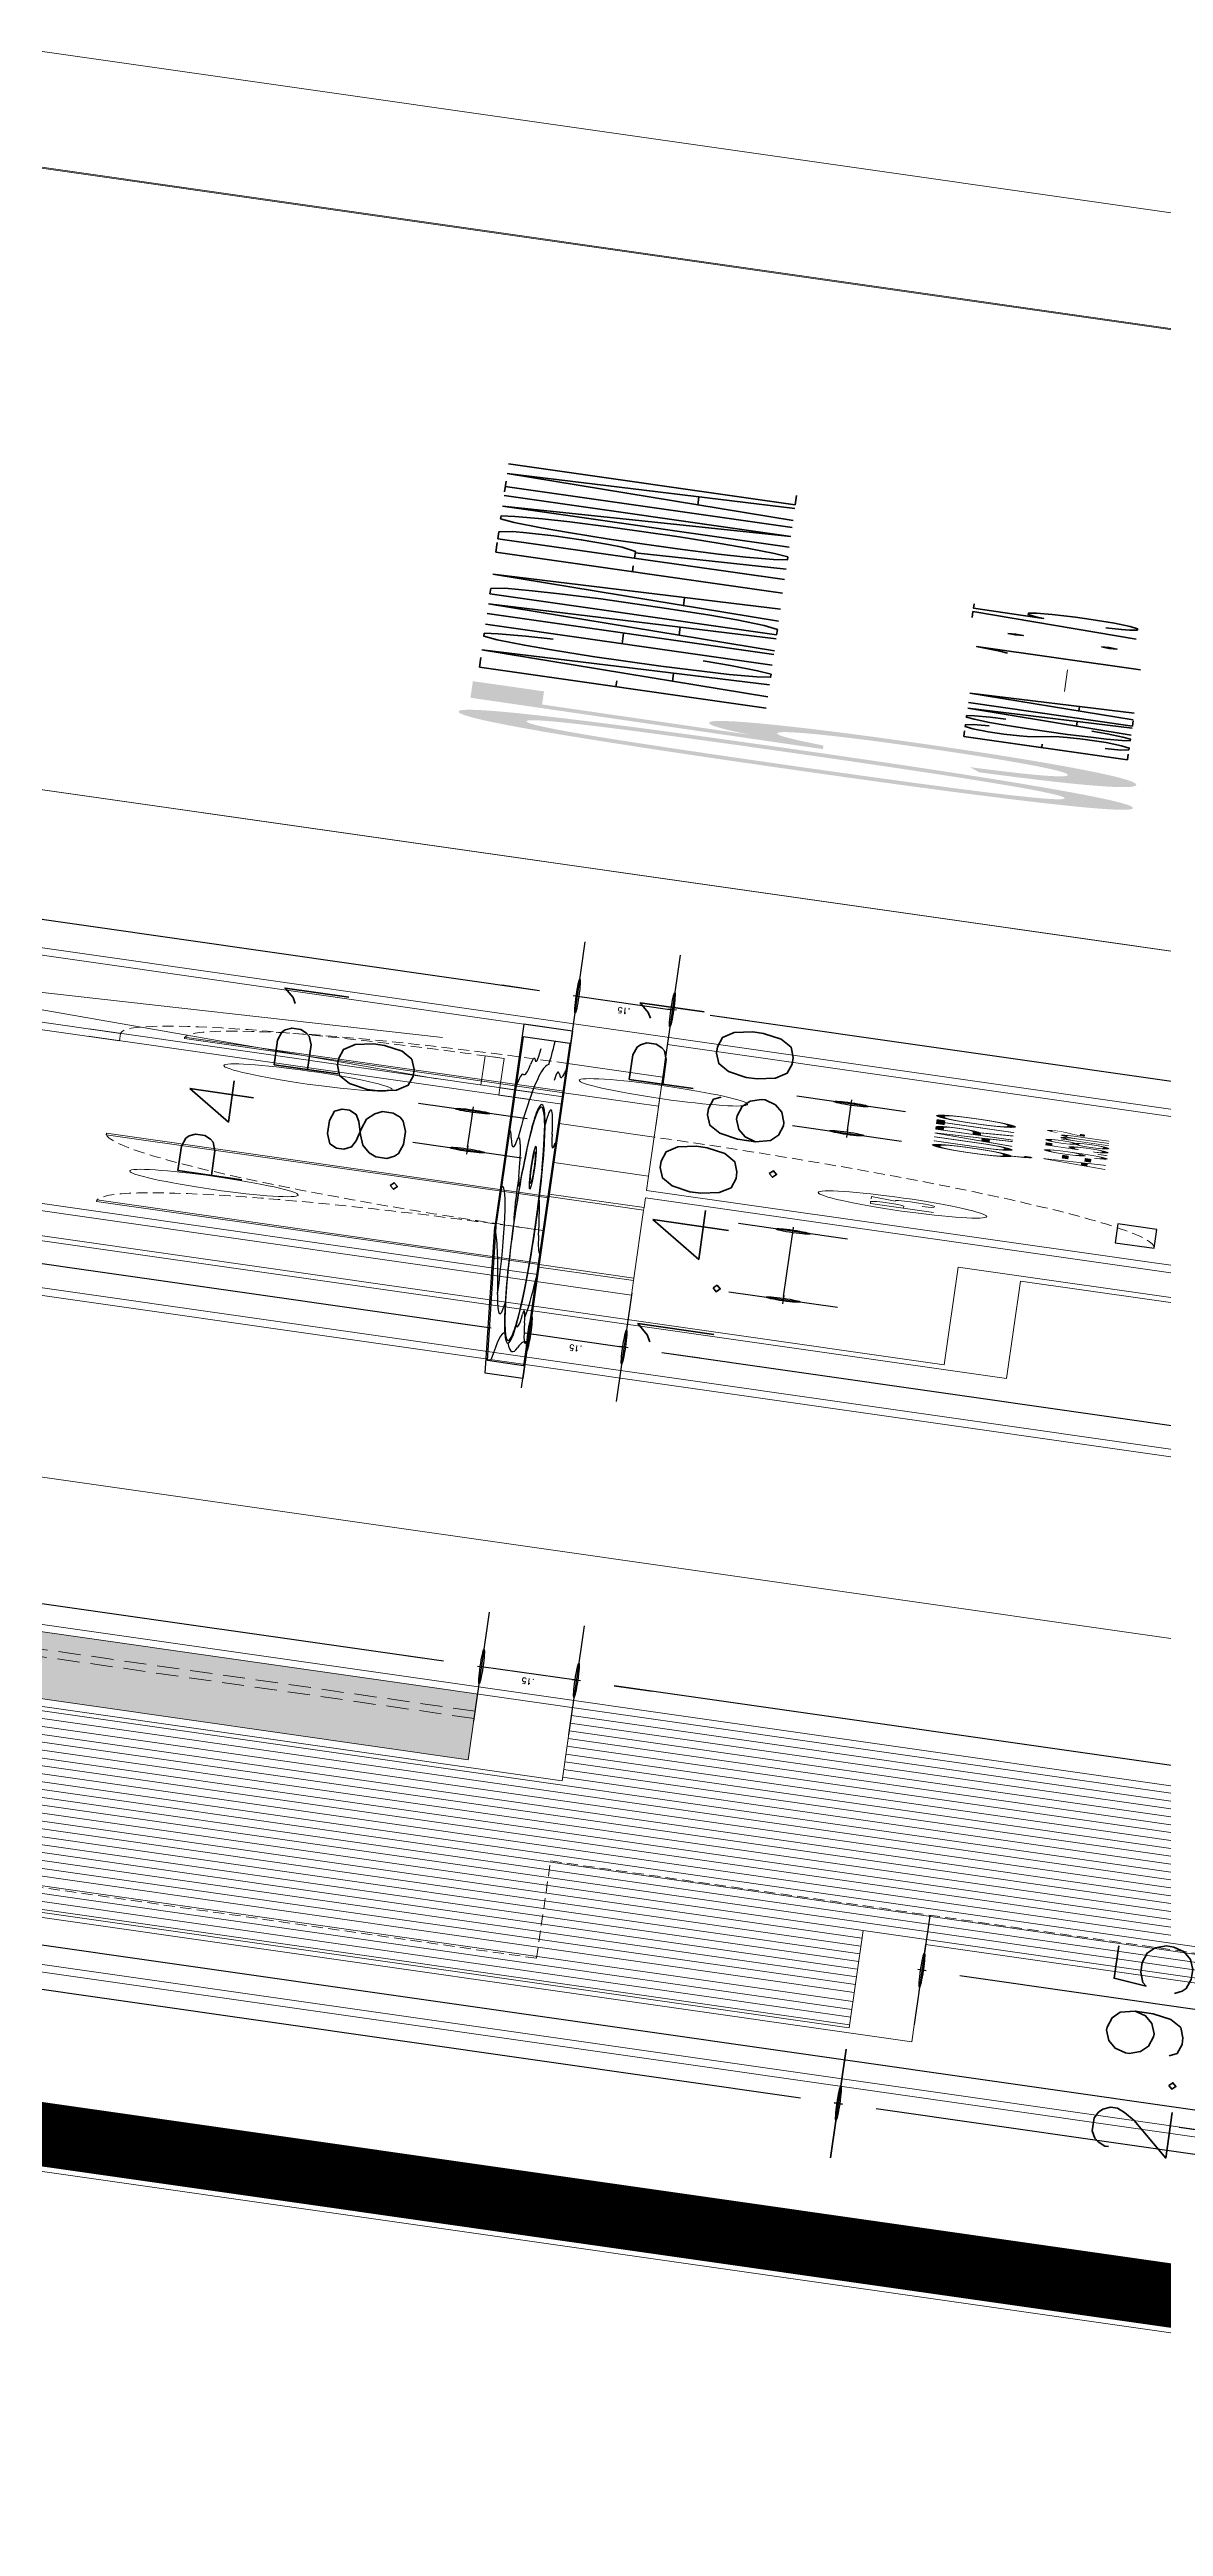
# Model space of a CAD drawing. Header units: millimetres. Extents: x -361192058 to 101130107379, y -14071650034 to 19218552450.
# Drawn here: x -135302.6 to -135199, y 40256.4 to 40486.9 of the extents above; entities that cross this region are included whole.
import ezdxf
from ezdxf.enums import TextEntityAlignment as Align

# ---------------------------------------------------------------- set-up
doc = ezdxf.new("R2010")
doc.units = ezdxf.units.MM
doc.header["$LTSCALE"] = 0.5
doc.linetypes.add('HIDDEN', pattern=[0.375, 0.25, -0.125])
doc.linetypes.add('HIDDEN2', pattern=[0.1875, 0.125, -0.0625])
for name, color, linetype in [('02', 2, 'Continuous'), ('ARCO', 7, 'HIDDEN2'), ('DIVERSOS', 4, 'Continuous'), ('ESQUADRIAS', 3, 'Continuous'), ('GR_PENA_FINA', 7, 'Continuous'), ('HATCH', 8, 'Continuous'), ('JANELAS_INTERNO', 2, 'Continuous'), ('MOBIL-I', 251, 'Continuous'), ('parede', 2, 'Continuous'), ('PISO', 8, 'Continuous'), ('PORTAS', 3, 'Continuous'), ('proj', 8, 'HIDDEN'), ('PROJEÇÃO', 8, 'HIDDEN2'), ('projeção 02', 7, 'HIDDEN2'), ('TEXTO2', 3, 'Continuous'), ('TXT_0', 7, 'Continuous'), ('TXT_1', 3, 'Continuous')]:
    doc.layers.add(name, color=color, linetype=linetype)
for name, color, linetype, lineweight in [('E-TXT-G', 3, 'Continuous', 30), ('E-TXT-W', 7, 'Continuous', 15), ('E-TXT-Y', 2, 'Continuous', 40)]:
    doc.layers.add(name, color=color, linetype=linetype, lineweight=lineweight)
doc.styles.add('REG140', font='romans.shx', dxfattribs={"width": 0.8, "height": 0.35})
doc.styles.add('REG80', font='romans.shx', dxfattribs={"width": 0.8, "height": 0.1})
doc.styles.add('SANSSERIF', font='sas_____.pfb', dxfattribs={"height": 1})
doc.styles.add('SANSSERIF2', font='sanssb__.ttf', dxfattribs={"width": 0.8})
doc.styles.get("Standard").update_dxf_attribs({"font": 'txt.shx', "height": 0.12})
doc.dimstyles.new('ESCALA50', dxfattribs={"dimtxt": 0.1, "dimasz": 0.06, "dimexe": 0.18, "dimexo": 0.06, "dimgap": 0.1, "dimtad": 1, "dimzin": 4, "dimdsep": 46, "dimtxsty": 'Standard', "dimblk1": 'BOLA', "dimblk2": 'BOLA', "dimsah": 1, "dimcen": -0.06, "dimse1": 1, "dimse2": 1, "dimclrd": 7, "dimclrt": 3, "dimadec": 0, "dimazin": 0, "dimtfac": 1, "dimtix": 1, "dimtmove": 0, "dimatfit": 3, "dimldrblk": 'BOLA', "dimfxl": 0, "dimtolj": 1, "dimtzin": 4, "dimarcsym": 0})

# ---------------------------------------------------------------- blocks, each defined once
blk = doc.blocks.new('ADC_PE_AB1')
blk.add_lwpolyline([(0, -0.03), (1, -0.03), (1, 0), (0, 0)], close=True)
at = {"flags": 8}
blk.add_attdef('$PORTA', text='', height=0.09, dxfattribs=at).set_placement((0.5, -0.1569), align=Align.MIDDLE)
blk = doc.blocks.new('ADC_LAV_05')
for p, q in [((0, 0), (0, 0.55)), ((0, 0.55), (0.7704, 0.55)), ((0.7704, 0.55), (1, 0.3206)), ((0.02, 0.53), (0.7621, 0.53)), ((0.02, 0.02), (0.02, 0.53)), ((0.7621, 0.53), (0.98, 0.3123)), ((0.98, 0.02), (0.98, 0.3123)), ((1, 0), (1, 0.3206)), ((0, 0), (1, 0)), ((0.02, 0.02), (0.98, 0.02))]:
    blk.add_line(p, q)
for points in [[(0.4062, 0.1206, 0.083485), (0.4944, 0.1354, 0.090959), (0.566, 0.1759, 0.104004), (0.6157, 0.239, 0.115577), (0.6322, 0.3095, 0.115577), (0.6157, 0.38, 0.104004), (0.566, 0.443, 0.090959), (0.4944, 0.4835, 0.083485), (0.4062, 0.4983, 0.083485), (0.3179, 0.4835, 0.090959), (0.2463, 0.443, 0.104004), (0.1966, 0.38, 0.115577), (0.1801, 0.3095, 0.115577), (0.1966, 0.239, 0.104004), (0.2463, 0.1759, 0.090959), (0.3179, 0.1354, 0.083485)], [(0.4062, 0.1248, 0.083485), (0.493, 0.1394, 0.090959), (0.5633, 0.1791, 0.104004), (0.6119, 0.2408, 0.115577), (0.628, 0.3095, 0.115577), (0.6119, 0.3781, 0.104004), (0.5633, 0.4398, 0.090959), (0.493, 0.4795, 0.083485), (0.4062, 0.4941, 0.083485), (0.3193, 0.4795, 0.090959), (0.249, 0.4398, 0.104004), (0.2004, 0.3781, 0.115577), (0.1843, 0.3095, 0.115577), (0.2004, 0.2408, 0.104004), (0.249, 0.1791, 0.090959), (0.3193, 0.1394, 0.083485)]]:
    blk.add_lwpolyline(points, format="xyb", close=True)
for radius in [0.0339, 0.025]:
    blk.add_circle((0.4055, 0.2206), radius)
for centre, radius, start, end in [((0.2875, -0.0718), 0.5823, 78.2401, 98.9638), ((0.4995, 0.9177), 0.4342, 269.3247, 295.8903), ((0.76, 0.3809), 0.1624, 113.3641, 115.8903), ((0.0559, 1.3962), 0.9039, 267.7229, 278.9638), ((0.0552, 0.402), 0.0926, 41.3487, 101.8141), ((0.2605, 0.3465), 0.1245, 78.9955, 123.3333), ((0.2201, 0.1636), 0.3026, 106.3243, 131.3792), ((0.1665, 0.4999), 0.0556, 221.3487, 297.4318), ((0.6508, 0.2793), 0.1756, 56.1908, 116.2902), ((1.1381, 1.007), 0.7001, 236.1908, 255.5369), ((0.9639, 0.4778), 0.2217, 193.7216, 269.9715), ((0.0206, 0.2349), 0.1168, 49.9343, 90.2724), ((0.3586, 0.6369), 0.4085, 229.9343, 244.0853), ((0.5983, 0.255), 0.0641, 344.5869, 58.1135), ((0.6184, 0.1896), 0.0639, 49.2661, 86.8336), ((0.7799, 0.3241), 0.1475, 215.7175, 274.1895), ((0.0641, 0.1144), 0.0713, 44.7702, 118.1843), ((0.2056, 0.2549), 0.1281, 224.7702, 306.3582), ((0.363, 0.8774), 0.8206, 280.1922, 301.4107), ((0.8604, 0.032), 0.1609, 66.126, 115.6626), ((0.9822, 0.3072), 0.1401, 246.126, 269.1113), ((0.1688, 0.2014), 0.1346, 258.1029, 296.1994), ((0.8511, -0.2259), 0.3042, 87.8834, 109.2677), ((0.8722, 0.3475), 0.2696, 267.8834, 293.5615), ((-0.0155, 0.2328), 0.1744, 281.75, 286.3843), ((0.0957, -0.1456), 0.22, 78.1029, 106.3843), ((0.4585, -0.1421), 0.2131, 111.0015, 130.4729), ((0.3613, 0.8866), 0.83, 271.4321, 280.1922), ((0.6495, -0.0622), 0.1173, 74.3079, 124.9939), ((0.688, 0.2406), 0.19, 267.9474, 289.2677)]:
    blk.add_arc(centre, radius, start, end)
for points in [[(0.2777, 0.465), (0.2797, 0.4531), (0.2886, 0.471), (0.2899, 0.4611)], [(0.2886, 0.471), (0.2899, 0.4611), (0.3035, 0.4779), (0.2965, 0.4664)], [(0.3035, 0.4779), (0.2965, 0.4664), (0.3178, 0.4833), (0.3049, 0.4731)], [(0.2176, 0.4133), (0.2336, 0.4041), (0.231, 0.4287), (0.2403, 0.4137)], [(0.231, 0.4287), (0.2403, 0.4137), (0.2433, 0.4404), (0.2513, 0.4271)], [(0.2433, 0.4404), (0.2513, 0.4271), (0.2584, 0.4524), (0.2647, 0.4406)], [(0.2584, 0.4524), (0.2647, 0.4406), (0.2777, 0.465), (0.2797, 0.4531)], [(0.1966, 0.38), (0.2152, 0.3688), (0.2049, 0.3949), (0.2213, 0.3828)], [(0.2049, 0.3949), (0.2213, 0.3828), (0.2176, 0.4133), (0.2336, 0.4041)], [(0.1821, 0.3345), (0.2054, 0.3236), (0.1859, 0.352), (0.2075, 0.3406)], [(0.1859, 0.352), (0.2075, 0.3406), (0.19, 0.3646), (0.2108, 0.3551)], [(0.19, 0.3646), (0.2108, 0.3551), (0.1966, 0.38), (0.2152, 0.3688)], [(0.1801, 0.311), (0.2052, 0.3059), (0.1808, 0.324), (0.205, 0.3144)], [(0.1806, 0.2975), (0.2057, 0.2976), (0.1801, 0.311), (0.2052, 0.3059)], [(0.1808, 0.324), (0.205, 0.3144), (0.1821, 0.3345), (0.2054, 0.3236)], [(0.1813, 0.2898), (0.2072, 0.2867), (0.1806, 0.2975), (0.2057, 0.2976)], [(0.1847, 0.2717), (0.2109, 0.2698), (0.1816, 0.2882), (0.2076, 0.2844)], [(0.1894, 0.2561), (0.2133, 0.2622), (0.1847, 0.2717), (0.2109, 0.2698)], [(0.1979, 0.2364), (0.216, 0.2547), (0.1894, 0.2561), (0.2133, 0.2622)], [(0.2064, 0.2215), (0.2209, 0.2436), (0.1979, 0.2364), (0.216, 0.2547)], [(0.2176, 0.2056), (0.222, 0.2413), (0.2064, 0.2215), (0.2209, 0.2436)], [(0.2303, 0.1909), (0.2314, 0.2247), (0.2176, 0.2056), (0.222, 0.2413)], [(0.2433, 0.1785), (0.2403, 0.2118), (0.2303, 0.1909), (0.2314, 0.2247)], [(0.2571, 0.1674), (0.2482, 0.202), (0.2433, 0.1785), (0.2403, 0.2118)], [(0.2632, 0.1631), (0.2567, 0.1927), (0.2571, 0.1674), (0.2482, 0.202)], [(0.2742, 0.156), (0.2627, 0.1868), (0.2632, 0.1631), (0.2567, 0.1927)], [(0.2851, 0.1498), (0.2729, 0.1778), (0.2742, 0.156), (0.2627, 0.1868)], [(0.2956, 0.1445), (0.2839, 0.1687), (0.2851, 0.1498), (0.2729, 0.1778)], [(0.3256, 0.1339), (0.2928, 0.1613), (0.2956, 0.1445), (0.2839, 0.1687)], [(0.2966, 0.144), (0.3256, 0.1339), (0.2964, 0.1441), (0.3254, 0.133)], [(0.2964, 0.1441), (0.3254, 0.133), (0.3256, 0.1339), (0.3279, 0.1322)]]:
    blk.add_solid(points)
blk = doc.blocks.new('BOLA')
for p, q in [((0, -1.435), (0, 1.435)), ((-1.435, 0), (1.435, 0))]:
    blk.add_line(p, q)
blk.add_circle((0, 0), 0.452)
blk = doc.blocks.new('*D787')
at = {"layer": 'Defpoints', "color": 0, "transparency": 16777216}
for p in [(3914.988, 2432.688), (3915.7056, 2432.688), (3914.988, 2430.338)]:
    blk.add_point(p, dxfattribs=at)
at = {"layer": 'DIVERSOS', "color": 7, "lineweight": -2, "transparency": 16777216}
blk.add_line((3915.7056, 2430.398), (3915.7056, 2432.628), dxfattribs=at)
at = {"layer": 'DIVERSOS', "color": 7, "lineweight": -2, "transparency": 16777216, "xscale": 0.06, "yscale": 0.06, "zscale": 0.06}
for p, rotation in [((3915.7056, 2432.688), 90), ((3915.7056, 2430.338), 270)]:
    blk.add_blockref('BOLA', p, dxfattribs=dict(at, rotation=rotation))
at = {"layer": 'DIVERSOS', "color": 3, "lineweight": 18, "transparency": 16777216, "insert": (3915.5456, 2431.513), "char_height": 0.12, "attachment_point": 5, "rotation": 90}
blk.add_mtext('\\A1;2.35', dxfattribs=at)
blk = doc.blocks.new('*D788')
at = {"layer": 'Defpoints', "color": 0, "transparency": 16777216}
for p in [(3914.988, 2430.338), (3914.988, 2430.188), (3915.7056, 2430.188)]:
    blk.add_point(p, dxfattribs=at)
at = {"layer": 'DIVERSOS', "color": 7, "lineweight": -2, "transparency": 16777216}
for p, q in [((3915.7056, 2430.398), (3915.7056, 2430.458)), ((3915.7056, 2430.338), (3915.7056, 2430.188)), ((3915.7056, 2430.128), (3915.7056, 2430.068))]:
    blk.add_line(p, q, dxfattribs=at)
at = {"layer": 'DIVERSOS', "color": 7, "lineweight": -2, "transparency": 16777216, "xscale": 0.06, "yscale": 0.06, "zscale": 0.06}
for p, rotation in [((3915.7056, 2430.338), 270), ((3915.7056, 2430.188), 90)]:
    blk.add_blockref('BOLA', p, dxfattribs=dict(at, rotation=rotation))
at = {"layer": 'DIVERSOS', "color": 3, "lineweight": 18, "transparency": 16777216, "insert": (3915.5456, 2430.263), "char_height": 0.12, "attachment_point": 5, "rotation": 90}
blk.add_mtext('\\A1;.15', dxfattribs=at)
blk = doc.blocks.new('*D789')
at = {"layer": 'Defpoints', "color": 0, "transparency": 16777216}
for p in [(3914.988, 2430.188), (3914.988, 2426.988), (3915.7056, 2426.988)]:
    blk.add_point(p, dxfattribs=at)
at = {"layer": 'DIVERSOS', "color": 7, "lineweight": -2, "transparency": 16777216}
blk.add_line((3915.7056, 2430.128), (3915.7056, 2427.048), dxfattribs=at)
at = {"layer": 'DIVERSOS', "color": 7, "lineweight": -2, "transparency": 16777216, "xscale": 0.06, "yscale": 0.06, "zscale": 0.06}
for p, rotation in [((3915.7056, 2430.188), 90), ((3915.7056, 2426.988), 270)]:
    blk.add_blockref('BOLA', p, dxfattribs=dict(at, rotation=rotation))
at = {"layer": 'DIVERSOS', "color": 3, "lineweight": 18, "transparency": 16777216, "insert": (3915.5456, 2428.588), "char_height": 0.12, "attachment_point": 5, "rotation": 90}
blk.add_mtext('\\A1;3.20', dxfattribs=at)
blk = doc.blocks.new('*D771')
at = {"layer": 'Defpoints', "color": 0, "transparency": 16777216}
for p in [(3909.838, 2430.188), (3908.7717, 2419.838), (3909.838, 2419.838)]:
    blk.add_point(p, dxfattribs=at)
at = {"layer": 'DIVERSOS', "color": 7, "lineweight": -2, "transparency": 16777216}
blk.add_line((3908.7717, 2430.128), (3908.7717, 2419.898), dxfattribs=at)
at = {"layer": 'DIVERSOS', "color": 7, "lineweight": -2, "transparency": 16777216, "xscale": 0.06, "yscale": 0.06, "zscale": 0.06}
for p, rotation in [((3908.7717, 2430.188), 90), ((3908.7717, 2419.838), 270)]:
    blk.add_blockref('BOLA', p, dxfattribs=dict(at, rotation=rotation))
at = {"layer": 'DIVERSOS', "color": 3, "lineweight": 18, "transparency": 16777216, "insert": (3908.6117, 2425.013), "char_height": 0.12, "attachment_point": 5, "rotation": 90}
blk.add_mtext('\\A1;10.35', dxfattribs=at)
blk = doc.blocks.new('*D808')
at = {"layer": 'Defpoints', "color": 0, "transparency": 16777216}
for p in [(3909.988, 2430.338), (3908.7717, 2430.188), (3909.988, 2430.188)]:
    blk.add_point(p, dxfattribs=at)
at = {"layer": 'DIVERSOS', "color": 7, "lineweight": -2, "transparency": 16777216}
for p, q in [((3908.7717, 2430.398), (3908.7717, 2430.458)), ((3908.7717, 2430.338), (3908.7717, 2430.188)), ((3908.7717, 2430.128), (3908.7717, 2430.068))]:
    blk.add_line(p, q, dxfattribs=at)
at = {"layer": 'DIVERSOS', "color": 7, "lineweight": -2, "transparency": 16777216, "xscale": 0.06, "yscale": 0.06, "zscale": 0.06}
for p, rotation in [((3908.7717, 2430.338), 270), ((3908.7717, 2430.188), 90)]:
    blk.add_blockref('BOLA', p, dxfattribs=dict(at, rotation=rotation))
at = {"layer": 'DIVERSOS', "color": 3, "lineweight": 18, "transparency": 16777216, "insert": (3908.6117, 2430.263), "char_height": 0.12, "attachment_point": 5, "rotation": 90}
blk.add_mtext('\\A1;.15', dxfattribs=at)
blk = doc.blocks.new('*D809')
at = {"layer": 'Defpoints', "color": 0, "transparency": 16777216}
for p in [(3908.7717, 2436.488), (3909.838, 2436.488), (3909.838, 2430.338)]:
    blk.add_point(p, dxfattribs=at)
at = {"layer": 'DIVERSOS', "color": 7, "lineweight": -2, "transparency": 16777216}
blk.add_line((3908.7717, 2430.398), (3908.7717, 2436.428), dxfattribs=at)
at = {"layer": 'DIVERSOS', "color": 7, "lineweight": -2, "transparency": 16777216, "xscale": 0.06, "yscale": 0.06, "zscale": 0.06}
for p, rotation in [((3908.7717, 2436.488), 90), ((3908.7717, 2430.338), 270)]:
    blk.add_blockref('BOLA', p, dxfattribs=dict(at, rotation=rotation))
at = {"layer": 'DIVERSOS', "color": 3, "lineweight": 18, "transparency": 16777216, "insert": (3908.6117, 2433.413), "char_height": 0.12, "attachment_point": 5, "rotation": 90}
blk.add_mtext('\\A1;6.15', dxfattribs=at)
blk = doc.blocks.new('*D817')
at = {"layer": 'Defpoints', "color": 0, "transparency": 16777216}
for p in [(3901.3616, 2430.188), (3901.9251, 2430.188), (3901.3616, 2426.838)]:
    blk.add_point(p, dxfattribs=at)
at = {"layer": 'DIVERSOS', "color": 7, "lineweight": -2, "transparency": 16777216}
blk.add_line((3901.9251, 2426.898), (3901.9251, 2430.128), dxfattribs=at)
at = {"layer": 'DIVERSOS', "color": 7, "lineweight": -2, "transparency": 16777216, "xscale": 0.06, "yscale": 0.06, "zscale": 0.06}
for p, rotation in [((3901.9251, 2430.188), 90), ((3901.9251, 2426.838), 270)]:
    blk.add_blockref('BOLA', p, dxfattribs=dict(at, rotation=rotation))
at = {"layer": 'DIVERSOS', "color": 3, "lineweight": 18, "transparency": 16777216, "insert": (3901.7651, 2428.513), "char_height": 0.12, "attachment_point": 5, "rotation": 90}
blk.add_mtext('\\A1;3.35', dxfattribs=at)
blk = doc.blocks.new('*D818')
at = {"layer": 'Defpoints', "color": 0, "transparency": 16777216}
for p in [(3901.3616, 2430.338), (3901.9251, 2430.338), (3901.3616, 2430.188)]:
    blk.add_point(p, dxfattribs=at)
at = {"layer": 'DIVERSOS', "color": 7, "lineweight": -2, "transparency": 16777216}
for p, q in [((3901.9251, 2430.398), (3901.9251, 2430.458)), ((3901.9251, 2430.188), (3901.9251, 2430.338)), ((3901.9251, 2430.128), (3901.9251, 2430.068))]:
    blk.add_line(p, q, dxfattribs=at)
at = {"layer": 'DIVERSOS', "color": 7, "lineweight": -2, "transparency": 16777216, "xscale": 0.06, "yscale": 0.06, "zscale": 0.06}
for p, rotation in [((3901.9251, 2430.338), 270), ((3901.9251, 2430.188), 90)]:
    blk.add_blockref('BOLA', p, dxfattribs=dict(at, rotation=rotation))
at = {"layer": 'DIVERSOS', "color": 3, "lineweight": 18, "transparency": 16777216, "insert": (3901.7651, 2430.263), "char_height": 0.12, "attachment_point": 5, "rotation": 90}
blk.add_mtext('\\A1;.15', dxfattribs=at)
blk = doc.blocks.new('*D819')
at = {"layer": 'Defpoints', "color": 0, "transparency": 16777216}
for p in [(3901.3616, 2432.688), (3901.9251, 2432.688), (3901.3616, 2430.338)]:
    blk.add_point(p, dxfattribs=at)
at = {"layer": 'DIVERSOS', "color": 7, "lineweight": -2, "transparency": 16777216}
blk.add_line((3901.9251, 2430.398), (3901.9251, 2432.628), dxfattribs=at)
at = {"layer": 'DIVERSOS', "color": 7, "lineweight": -2, "transparency": 16777216, "xscale": 0.06, "yscale": 0.06, "zscale": 0.06}
for p, rotation in [((3901.9251, 2432.688), 90), ((3901.9251, 2430.338), 270)]:
    blk.add_blockref('BOLA', p, dxfattribs=dict(at, rotation=rotation))
at = {"layer": 'DIVERSOS', "color": 3, "lineweight": 18, "transparency": 16777216, "insert": (3901.7651, 2431.513), "char_height": 0.12, "attachment_point": 5, "rotation": 90}
blk.add_mtext('\\A1;2.35', dxfattribs=at)
blk = doc.blocks.new('*D827')
at = {"layer": 'Defpoints', "color": 0, "transparency": 16777216}
for p in [(3894.1564, 2429.688), (3897.7103, 2429.688), (3897.7116, 2426.338)]:
    blk.add_point(p, dxfattribs=at)
at = {"layer": 'DIVERSOS', "color": 7, "lineweight": -2, "transparency": 16777216}
blk.add_line((3894.1564, 2426.398), (3894.1564, 2429.628), dxfattribs=at)
at = {"layer": 'DIVERSOS', "color": 7, "lineweight": -2, "transparency": 16777216, "xscale": 0.06, "yscale": 0.06, "zscale": 0.06}
for p, rotation in [((3894.1564, 2429.688), 90), ((3894.1564, 2426.338), 270)]:
    blk.add_blockref('BOLA', p, dxfattribs=dict(at, rotation=rotation))
at = {"layer": 'DIVERSOS', "color": 3, "lineweight": 18, "transparency": 16777216, "insert": (3893.9964, 2428.013), "char_height": 0.12, "attachment_point": 5, "rotation": 90}
blk.add_mtext('\\A1;3.35', dxfattribs=at)
blk = doc.blocks.new('*D828')
at = {"layer": 'Defpoints', "color": 0, "transparency": 16777216}
for p in [(3894.1564, 2434.138), (3895.7728, 2434.138), (3895.7116, 2429.688)]:
    blk.add_point(p, dxfattribs=at)
at = {"layer": 'DIVERSOS', "color": 7, "lineweight": -2, "transparency": 16777216}
blk.add_line((3894.1564, 2429.748), (3894.1564, 2434.078), dxfattribs=at)
at = {"layer": 'DIVERSOS', "color": 7, "lineweight": -2, "transparency": 16777216, "xscale": 0.06, "yscale": 0.06, "zscale": 0.06}
for p, rotation in [((3894.1564, 2434.138), 90), ((3894.1564, 2429.688), 270)]:
    blk.add_blockref('BOLA', p, dxfattribs=dict(at, rotation=rotation))
at = {"layer": 'DIVERSOS', "color": 3, "lineweight": 18, "transparency": 16777216, "insert": (3893.9964, 2431.913), "char_height": 0.12, "attachment_point": 5, "rotation": 90}
blk.add_mtext('\\A1;4.45', dxfattribs=at)
blk = doc.blocks.new('*D777')
at = {"layer": 'Defpoints', "color": 0, "transparency": 16777216}
for p in [(3897.0824, 2429.588), (3897.0824, 2419.838), (3897.0824, 2419.838)]:
    blk.add_point(p, dxfattribs=at)
at = {"layer": 'DIVERSOS', "color": 7, "lineweight": -2, "transparency": 16777216}
blk.add_line((3897.0824, 2429.528), (3897.0824, 2419.898), dxfattribs=at)
at = {"layer": 'DIVERSOS', "color": 7, "lineweight": -2, "transparency": 16777216, "xscale": 0.06, "yscale": 0.06, "zscale": 0.06}
for p, rotation in [((3897.0824, 2429.588), 90), ((3897.0824, 2419.838), 270)]:
    blk.add_blockref('BOLA', p, dxfattribs=dict(at, rotation=rotation))
at = {"layer": 'DIVERSOS', "color": 3, "lineweight": 18, "transparency": 16777216, "insert": (3896.9224, 2424.713), "char_height": 0.12, "attachment_point": 5, "rotation": 90}
blk.add_mtext('\\A1;9.75', dxfattribs=at)
blk = doc.blocks.new('*D829')
at = {"layer": 'Defpoints', "color": 0, "transparency": 16777216}
for p in [(3895.7116, 2435.988), (3894.6616, 2419.838), (3895.0576, 2419.838)]:
    blk.add_point(p, dxfattribs=at)
at = {"layer": 'DIVERSOS', "color": 7, "lineweight": -2, "transparency": 16777216}
blk.add_line((3895.0576, 2435.928), (3895.0576, 2419.898), dxfattribs=at)
at = {"layer": 'DIVERSOS', "color": 7, "lineweight": -2, "transparency": 16777216, "xscale": 0.06, "yscale": 0.06, "zscale": 0.06}
for p, rotation in [((3895.0576, 2435.988), 90), ((3895.0576, 2419.838), 270)]:
    blk.add_blockref('BOLA', p, dxfattribs=dict(at, rotation=rotation))
at = {"layer": 'DIVERSOS', "color": 3, "lineweight": 18, "transparency": 16777216, "insert": (3894.8976, 2427.913), "char_height": 0.12, "attachment_point": 5, "rotation": 90}
blk.add_mtext('\\A1;16.15', dxfattribs=at)
blk = doc.blocks.new('*D844')
at = {"color": 7, "lineweight": -2, "transparency": 16777216}
blk.add_line((3894.7216, 2429.0683), (3897.5516, 2429.0683), dxfattribs=at)
at = {"layer": 'Defpoints', "color": 0, "transparency": 16777216}
for p in [(3897.6116, 2429.0683), (3897.6116, 2428.1041), (3894.6616, 2427.8541)]:
    blk.add_point(p, dxfattribs=at)
at = {"color": 7, "lineweight": -2, "transparency": 16777216, "xscale": 0.06, "yscale": 0.06, "zscale": 0.06, "rotation": 180}
blk.add_blockref('BOLA', (3894.6616, 2429.0683), dxfattribs=at)
at = {"color": 7, "lineweight": -2, "transparency": 16777216, "xscale": 0.06, "yscale": 0.06, "zscale": 0.06}
blk.add_blockref('BOLA', (3897.6116, 2429.0683), dxfattribs=at)
at = {"color": 3, "lineweight": 18, "transparency": 16777216, "insert": (3896.1366, 2429.2283), "char_height": 0.12, "attachment_point": 5}
blk.add_mtext('\\A1;2.95', dxfattribs=at)
blk = doc.blocks.new('IND_DES')
at = {"layer": 'E-TXT-W'}
blk.add_line((0.0269, -0.2428), (0.1984, -0.2428), dxfattribs=at)
at = {"layer": 'E-TXT-G', "style": 'REG80', "width": 0.8}
for s, p in [('ESCALA', (-0.4463, -0.2864)), ('1', (0.2426, -0.2864)), (':', (0.3988, -0.2706))]:
    blk.add_text(s, height=0.1, dxfattribs=at).set_placement(p)
blk.add_attdef('ESCALA', (0.4897, -0.2812), '', height=0.1, dxfattribs=at)
at = {"layer": 'E-TXT-W', "style": 'SANSSERIF2', "width": 0.6}
blk.add_attdef('00', text='', height=0.4, dxfattribs=at).set_placement((-0.7083, -0.2881), align=Align.CENTER)
at = {"layer": 'E-TXT-Y', "style": 'REG140', "width": 0.8}
for tag, p in [('PROJETO', (-0.4563, 0.1829)), ('DESENHO', (-0.4582, -0.0658))]:
    blk.add_attdef(tag, p, '', height=0.175, dxfattribs=at)
blk = doc.blocks.new('*D1658')
at = {"layer": '02', "color": 7, "lineweight": -2, "transparency": 16777216}
blk.add_line((3910.248, 2429.9518), (3911.528, 2429.9518), dxfattribs=at)
at = {"layer": 'Defpoints', "color": 0, "transparency": 16777216}
for p in [(3910.188, 2430.188), (3911.588, 2430.188), (3911.588, 2429.9518)]:
    blk.add_point(p, dxfattribs=at)
at = {"layer": '02', "color": 7, "lineweight": -2, "transparency": 16777216, "xscale": 0.06, "yscale": 0.06, "zscale": 0.06, "rotation": 180}
blk.add_blockref('BOLA', (3910.188, 2429.9518), dxfattribs=at)
at = {"layer": '02', "color": 7, "lineweight": -2, "transparency": 16777216, "xscale": 0.06, "yscale": 0.06, "zscale": 0.06}
blk.add_blockref('BOLA', (3911.588, 2429.9518), dxfattribs=at)
at = {"layer": '02', "color": 3, "transparency": 16777216, "insert": (3910.888, 2430.1118), "char_height": 0.12, "attachment_point": 5}
blk.add_mtext('\\A1;1.40', dxfattribs=at)
blk = doc.blocks.new('*D1659')
at = {"layer": '02', "color": 7, "lineweight": -2, "transparency": 16777216}
blk.add_line((3912.348, 2430.4749), (3913.028, 2430.4749), dxfattribs=at)
at = {"layer": 'Defpoints', "color": 0, "transparency": 16777216}
for p in [(3913.088, 2430.4749), (3912.288, 2430.188), (3913.088, 2430.188)]:
    blk.add_point(p, dxfattribs=at)
at = {"layer": '02', "color": 7, "lineweight": -2, "transparency": 16777216, "xscale": 0.06, "yscale": 0.06, "zscale": 0.06, "rotation": 180}
blk.add_blockref('BOLA', (3912.288, 2430.4749), dxfattribs=at)
at = {"layer": '02', "color": 7, "lineweight": -2, "transparency": 16777216, "xscale": 0.06, "yscale": 0.06, "zscale": 0.06}
blk.add_blockref('BOLA', (3913.088, 2430.4749), dxfattribs=at)
at = {"layer": '02', "color": 3, "transparency": 16777216, "insert": (3912.688, 2430.6349), "char_height": 0.12, "attachment_point": 5}
blk.add_mtext('\\A1;.80', dxfattribs=at)
blk = doc.blocks.new('*D1660')
at = {"layer": '02', "color": 7, "lineweight": -2, "transparency": 16777216}
blk.add_line((3913.7811, 2429.8899), (3914.2611, 2429.8899), dxfattribs=at)
at = {"layer": 'Defpoints', "color": 0, "transparency": 16777216}
for p in [(3913.7211, 2430.188), (3914.3211, 2430.188), (3914.3211, 2429.8899)]:
    blk.add_point(p, dxfattribs=at)
at = {"layer": '02', "color": 7, "lineweight": -2, "transparency": 16777216, "xscale": 0.06, "yscale": 0.06, "zscale": 0.06, "rotation": 180}
blk.add_blockref('BOLA', (3913.7211, 2429.8899), dxfattribs=at)
at = {"layer": '02', "color": 7, "lineweight": -2, "transparency": 16777216, "xscale": 0.06, "yscale": 0.06, "zscale": 0.06}
blk.add_blockref('BOLA', (3914.3211, 2429.8899), dxfattribs=at)
at = {"layer": '02', "color": 3, "transparency": 16777216, "insert": (3914.0211, 2430.0499), "char_height": 0.12, "attachment_point": 5}
blk.add_mtext('\\A1;.60', dxfattribs=at)
blk = doc.blocks.new('APROVADO QUADRA 21.2 MBVII')
at = {"layer": 'DIVERSOS', "lineweight": 18}
h = blk.add_hatch(dxfattribs=at)
h.set_pattern_fill('AR-CONC', color=251, scale=0.002, style=0)
h.set_pattern_definition([(50, (2530.25835, 1134.428), (0.36436934, -0.03187817), [0.0381, -0.4191]), (355, (2530.25835, 1134.428), (-0.07048565, 0.382113286), [0.03048, -0.33528]), (100.451, (2530.2887, 1134.42535), (0.293885003, 0.350233376), [0.03238, -0.35618]), (46.1842, (2530.25835, 1134.5296), (0.54215808, -0.08408466), [0.05715, -0.62865]), (96.6356, (2530.30353, 1134.5226), (0.47480847, 0.49485111), [0.04857, -0.53427]), (351.184, (2530.25835, 1134.5296), (0.47480921, 0.49485024), [0.04572, -0.50292]), (21, (2530.30915, 1134.5042), (0.30322976, -0.204531037), [0.0381, -0.4191]), (326, (2530.30915, 1134.5042), (0.12360406, 0.36837593), [0.03048, -0.33528]), (71.4514, (2530.33442, 1134.48716), (0.42683298, 0.163845715), [0.03238, -0.35618]), (37.5, (2530.25835, 1134.42801), (0.0061772065, 0.169110078), [0, -0.331216, 0, -0.34036, 0, -0.33655]), (7.5, (2530.25835, 1134.428), (0.133639325, 0.20036115), [0, -0.194056, 0, -0.323596, 0, -0.12827]), (327.5, (2530.14507, 1134.42801), (0.27118119, -0.011457488), [0, -0.127, 0, -0.39624, 0, -0.52578]), (317.5, (2530.09427, 1134.428), (0.296258363, 0.050852982), [0, -0.1651, 0, -0.263144, 0, -0.37338])])
h.paths.add_polyline_path([(3901.3616, 2432.688), (3901.3616, 2430.338), (3900.0116, 2430.338), (3900.0116, 2432.688)])
edge = h.paths.add_edge_path(flags=17)
edge.add_line((3901.3616, 2432.688), (3901.1366, 2432.688))
at = {"color": 3, "lineweight": 18}
for p, q in [((3913.7511, 2430.938), (3913.7211, 2430.938)), ((3913.7211, 2430.938), (3913.7211, 2430.338)), ((3913.7511, 2430.338), (3913.7511, 2430.938))]:
    blk.add_line(p, q, dxfattribs=at)
at = {"lineweight": 18}
blk.add_line((3913.7211, 2430.338), (3913.7511, 2430.338), dxfattribs=at)
at = {"layer": '02', "color": 3, "lineweight": 18}
for p, q in [((3914.238, 2430.468), (3913.638, 2430.468)), ((3914.238, 2430.438), (3914.238, 2430.468)), ((3913.638, 2430.438), (3914.238, 2430.438))]:
    blk.add_line(p, q, dxfattribs=at)
at = {"layer": '02', "color": 0, "linetype": 'HIDDEN2', "lineweight": 18}
blk.add_line((3896.2116, 2430.188), (3898.2116, 2430.188), dxfattribs=at)
at = {"layer": '02', "lineweight": 18}
for points in [[(3890.495, 2402.8351), (3951.695, 2402.8351), (3951.695, 2447.3851), (3890.495, 2447.3851)], [(3891.245, 2446.6351), (3904.4806, 2446.6351), (3904.4806, 2412.8464), (3891.245, 2412.8464)], [(3918.3192, 2446.6633), (3904.4806, 2446.6633), (3904.4806, 2412.8464), (3918.3192, 2412.8464)], [(3950.945, 2446.6351), (3930.8609, 2446.6351), (3930.8609, 2426.7638), (3950.945, 2426.7638)], [(3918.3192, 2437.4627), (3930.8392, 2437.4627), (3930.8392, 2429.0101), (3918.3192, 2429.0101)]]:
    blk.add_lwpolyline(points, close=True, dxfattribs=at)
at = {"layer": '02', "lineweight": 18, "const_width": 0.1}
blk.add_lwpolyline([(3891.245, 2403.5851), (3950.945, 2403.5851), (3950.945, 2446.6351), (3891.245, 2446.6351)], close=True, dxfattribs=at)
at = {"layer": 'ARCO', "lineweight": 18}
for centre, radius, start, end in [((3913.638, 2430.438), 0.6, 360, 90), ((3913.7211, 2430.338), 0.6, 360, 90), ((3912.288, 2430.188), 0.8, 270, 0)]:
    blk.add_arc(centre, radius, start, end, dxfattribs=at)
at = {"layer": 'DIVERSOS', "lineweight": 18}
for p, q in [((3894.5116, 2419.338), (3894.5116, 2441.938)), ((3894.6616, 2419.838), (3894.6616, 2441.938))]:
    blk.add_line(p, q, dxfattribs=at)
at = {"layer": 'ESQUADRIAS', "color": 3, "lineweight": 18}
blk.add_line((3901.5116, 2441.938), (3901.5116, 2426.938), dxfattribs=at)
at = {"layer": 'ESQUADRIAS', "lineweight": 18}
for p, q in [((3895.7116, 2435.988), (3895.7116, 2429.688)), ((3899.8616, 2432.688), (3899.8616, 2430.188)), ((3900.0116, 2432.688), (3900.0116, 2430.338)), ((3901.3616, 2431.338), (3901.3616, 2427.638)), ((3901.3616, 2430.338), (3900.0116, 2430.338)), ((3901.3616, 2430.188), (3899.8616, 2430.188)), ((3895.7116, 2429.688), (3897.7116, 2429.688)), ((3897.7116, 2429.688), (3897.7116, 2426.338))]:
    blk.add_line(p, q, dxfattribs=at)
for points in [[(3913.638, 2431.088), (3913.638, 2431.038), (3913.488, 2431.038), (3913.488, 2431.088)], [(3913.638, 2430.388), (3913.638, 2430.438), (3913.488, 2430.438), (3913.488, 2430.388)], [(3912.238, 2430.188), (3912.288, 2430.188), (3912.288, 2430.338), (3912.238, 2430.338)], [(3913.138, 2430.188), (3913.088, 2430.188), (3913.088, 2430.338), (3913.138, 2430.338)], [(3913.6711, 2430.338), (3913.7211, 2430.338), (3913.7211, 2430.188), (3913.6711, 2430.188)], [(3914.3711, 2430.338), (3914.3211, 2430.338), (3914.3211, 2430.188), (3914.3711, 2430.188)]]:
    blk.add_lwpolyline(points, dxfattribs=at)
at = {"layer": 'GR_PENA_FINA', "lineweight": 18}
blk.add_lwpolyline([(3933.1892, 2445.732), (3949.0798, 2445.7367), (3949.0784, 2429.5321), (3933.1892, 2429.503)], close=True, dxfattribs=at)
at = {"layer": 'HATCH', "lineweight": 18}
for p, q in [((3896.4403, 2429.688), (3896.4403, 2441.688)), ((3896.5991, 2429.688), (3896.5991, 2441.688)), ((3896.7578, 2429.688), (3896.7578, 2441.688)), ((3896.9166, 2429.688), (3896.9166, 2441.688)), ((3897.0753, 2429.688), (3897.0753, 2441.688)), ((3897.2341, 2429.688), (3897.2341, 2441.688)), ((3897.3928, 2429.688), (3897.3928, 2441.688)), ((3895.7728, 2429.688), (3895.7728, 2440.538)), ((3895.9316, 2429.688), (3895.9316, 2440.538)), ((3896.0903, 2429.688), (3896.0903, 2440.538)), ((3896.2491, 2429.688), (3896.2491, 2440.538)), ((3895.6116, 2435.988), (3895.6116, 2429.588)), ((3897.5516, 2429.688), (3897.5516, 2432.7674)), ((3897.7103, 2429.688), (3897.7103, 2432.7674)), ((3897.8691, 2426.338), (3897.8691, 2432.4697)), ((3899.1391, 2426.338), (3899.1391, 2432.4836)), ((3899.2978, 2426.338), (3899.2978, 2432.4836)), ((3899.4566, 2426.338), (3899.4566, 2432.4836)), ((3899.6153, 2426.338), (3899.6153, 2432.4836)), ((3899.7741, 2426.338), (3899.7741, 2432.4836)), ((3898.0278, 2426.338), (3898.0278, 2432.3094)), ((3898.9803, 2426.338), (3898.9803, 2432.3247)), ((3898.8216, 2426.338), (3898.8216, 2432.1644)), ((3898.1866, 2426.338), (3898.1866, 2432.1491)), ((3898.6628, 2426.338), (3898.6628, 2432.0041)), ((3898.3453, 2426.338), (3898.3453, 2431.9889)), ((3898.5041, 2426.338), (3898.5041, 2431.8703)), ((3899.9328, 2426.338), (3899.9328, 2430.188)), ((3900.0916, 2426.338), (3900.0916, 2430.188)), ((3900.2503, 2426.338), (3900.2503, 2430.188)), ((3900.4091, 2426.338), (3900.4091, 2430.188)), ((3900.5678, 2426.338), (3900.5678, 2430.188)), ((3900.7266, 2426.338), (3900.7266, 2430.188)), ((3900.8853, 2426.338), (3900.8853, 2430.188)), ((3901.0441, 2426.338), (3901.0441, 2430.188)), ((3901.2028, 2426.338), (3901.2028, 2430.188)), ((3895.6116, 2429.588), (3897.6116, 2429.588)), ((3897.6116, 2429.588), (3897.6116, 2426.238))]:
    blk.add_line(p, q, dxfattribs=at)
at = {"layer": 'JANELAS_INTERNO', "lineweight": 18}
blk.add_line((3909.838, 2430.188), (3910.138, 2430.188), dxfattribs=at)
at = {"layer": 'MOBIL-I', "lineweight": 18}
blk.add_line((3913.3139, 2430.188), (3914.8185, 2430.188), dxfattribs=at)
at = {"layer": 'parede', "lineweight": 18}
for p, q in [((3908.138, 2419.338), (3908.138, 2444.338)), ((3915.138, 2444.338), (3915.138, 2419.338)), ((3908.288, 2419.838), (3908.288, 2437.288)), ((3909.838, 2430.188), (3909.838, 2433.8316)), ((3909.988, 2430.338), (3909.988, 2433.8316)), ((3913.488, 2432.838), (3913.488, 2431.038)), ((3913.638, 2432.688), (3913.638, 2431.038)), ((3914.988, 2432.688), (3914.988, 2430.338)), ((3913.638, 2431.038), (3913.488, 2431.038)), ((3913.488, 2430.438), (3913.488, 2430.338)), ((3913.638, 2430.438), (3913.488, 2430.438)), ((3913.638, 2430.438), (3913.638, 2430.338)), ((3910.138, 2430.338), (3909.988, 2430.338)), ((3910.138, 2430.338), (3910.138, 2430.188)), ((3912.038, 2430.338), (3911.638, 2430.338)), ((3911.638, 2430.338), (3911.638, 2430.188)), ((3912.038, 2430.338), (3912.188, 2430.338)), ((3912.288, 2430.338), (3912.188, 2430.338)), ((3912.288, 2430.188), (3912.288, 2430.338)), ((3913.488, 2430.338), (3913.088, 2430.338)), ((3913.088, 2430.188), (3913.088, 2430.338)), ((3914.988, 2430.338), (3913.638, 2430.338)), ((3913.7211, 2430.338), (3913.7211, 2430.188)), ((3914.3211, 2430.338), (3914.3211, 2430.188)), ((3910.138, 2430.188), (3909.838, 2430.188)), ((3911.843, 2430.188), (3911.638, 2430.188)), ((3911.843, 2430.188), (3911.843, 2426.838)), ((3912.238, 2430.188), (3911.993, 2430.188)), ((3911.993, 2430.188), (3911.993, 2426.988)), ((3914.988, 2430.188), (3913.088, 2430.188)), ((3914.988, 2430.188), (3914.988, 2426.988))]:
    blk.add_line(p, q, dxfattribs=at)
at = {"layer": 'PISO', "lineweight": 18}
for p, q in [((3909.338, 2436.488), (3909.338, 2429.688)), ((3909.238, 2435.888), (3909.238, 2429.588)), ((3913.638, 2430.538), (3914.488, 2432.688)), ((3913.638, 2432.688), (3914.488, 2430.538)), ((3913.488, 2430.388), (3913.488, 2431.088)), ((3913.638, 2431.088), (3913.638, 2430.388)), ((3912.238, 2430.338), (3913.138, 2430.338)), ((3914.3711, 2430.338), (3913.6711, 2430.338)), ((3912.238, 2430.188), (3913.138, 2430.188)), ((3913.6711, 2430.188), (3914.3711, 2430.188)), ((3909.338, 2429.688), (3911.343, 2429.688)), ((3909.238, 2429.588), (3911.243, 2429.588))]:
    blk.add_line(p, q, dxfattribs=at)
for centre in [(3910.8958, 2430.8602), (3913.2907, 2430.7377), (3914.0161, 2430.1837), (3912.4449, 2429.788)]:
    blk.add_circle(centre, 0.1333, dxfattribs=at)
at = {"layer": 'PORTAS', "lineweight": 18}
for points in [[(3910.188, 2430.338), (3910.188, 2431.038), (3910.218, 2431.038), (3910.218, 2430.338)], [(3911.588, 2430.338), (3911.588, 2431.038), (3911.558, 2431.038), (3911.558, 2430.338)]]:
    blk.add_lwpolyline(points, close=True, dxfattribs=at)
for points in [[(3910.138, 2430.338), (3910.188, 2430.338), (3910.188, 2430.188), (3910.138, 2430.188)], [(3911.638, 2430.338), (3911.588, 2430.338), (3911.588, 2430.188), (3911.638, 2430.188)]]:
    blk.add_lwpolyline(points, dxfattribs=at)
at = {"layer": 'proj', "linetype": 'ByBlock', "lineweight": 18}
for p, q in [((3910.188, 2430.338), (3911.588, 2430.338)), ((3910.188, 2430.188), (3911.588, 2430.188)), ((3911.343, 2429.688), (3911.343, 2426.338)), ((3911.243, 2429.588), (3911.243, 2426.238))]:
    blk.add_line(p, q, dxfattribs=at)
at = {"layer": 'PROJEÇÃO', "lineweight": 18}
for centre, start, end in [((3910.188, 2430.338), 0, 90), ((3911.588, 2430.338), 90, 180)]:
    blk.add_arc(centre, 0.7, start, end, dxfattribs=at)
at = {"layer": 'projeção 02', "linetype": 'HIDDEN2', "lineweight": 18}
for p, q in [((3896.2116, 2430.188), (3896.2116, 2436.488)), ((3898.2116, 2430.188), (3898.2116, 2426.838))]:
    blk.add_line(p, q, dxfattribs=at)
at = {"layer": 'projeção 02', "linetype": 'HIDDEN', "lineweight": 18}
for p, q in [((3900.8616, 2430.338), (3900.8616, 2432.688)), ((3901.0116, 2430.338), (3901.0116, 2432.688))]:
    blk.add_line(p, q, dxfattribs=at)
at = {"lineweight": 18}
ref = blk.add_blockref('IND_DES', (3923.171, 2430.2801), dxfattribs=dict(at, xscale=2.591993519999988, yscale=2.591993519999988, zscale=2.591993519999988))
ref.add_attrib('00', '05', dxfattribs={"layer": 'E-TXT-W', "height": 1.0368, "style": 'SANSSERIF', "width": 0.6}).set_placement((3921.3351, 2429.5333), align=Align.CENTER)
ref.add_attrib('DESENHO', 'FACHADA FRONTAL', (3921.9834, 2430.1094), dxfattribs={"layer": 'E-TXT-Y', "height": 0.453599, "style": 'REG140', "width": 0.8})
ref.add_attrib('ESCALA', '75', (3924.4404, 2429.5511), dxfattribs={"layer": 'E-TXT-G', "height": 0.2592, "style": 'REG80', "width": 0.8})
at = {"layer": 'ESQUADRIAS', "lineweight": 18}
ref = blk.add_blockref('ADC_PE_AB1', (3912.288, 2429.388), dxfattribs=dict(at, xscale=0.8000000000001819, zscale=0.8000000000001819, rotation=90))
ref.add_attrib('$PORTA', 'P3', dxfattribs={"layer": 'TXT_1', "height": 0.1, "flags": 8}).set_placement((3912.4449, 2429.788), align=Align.MIDDLE)
at = {"layer": 'MOBIL-I', "lineweight": 18, "rotation": 90}
blk.add_blockref('ADC_LAV_05', (3914.988, 2430.338), dxfattribs=at)
at = {"color": 0, "lineweight": 13, "flags": 8}
for p in [(4700.7247, 2280.1125), (4699.5738, 2277.8964), (4702.3546, 2276.195), (4703.6722, 2274.085), (4699.8445, 2272.2194), (4703.0488, 2270.137), (4703.0877, 2267.9803), (4700.6523, 2261.5216), (4700.7007, 2257.1593)]:
    blk.add_attdef('NIVEL', p, '', height=0.075, dxfattribs=at)
for rotation, width, p in [(90, 0.8, (4700.8205, 2275.7521)), (270, 0.6, (4703.8437, 2274.9021)), (90, 0.8, (4701.5575, 2268.5021)), (180, 0.6, (4651.1817, 2236.1931))]:
    blk.add_attdef('$PORTA', text='', height=0.09, rotation=rotation, dxfattribs=dict(at, width=width)).set_placement(p, align=Align.MIDDLE)
for p in [(4654.176, 2240.463), (4648.499, 2240.1923), (4637.8012, 2239.3845), (4633.4388, 2239.3361), (4656.3921, 2239.3121), (4652.4746, 2237.6822), (4646.4166, 2236.988), (4644.2598, 2236.9491), (4650.3646, 2236.3646)]:
    blk.add_attdef('NIVEL', p, '', height=0.075, rotation=270, dxfattribs=at)
at = {"color": 0, "lineweight": 13, "width": 0.8, "flags": 8}
for p in [(4652.0317, 2239.2163), (4644.7817, 2238.4793)]:
    blk.add_attdef('$PORTA', text='', height=0.09, dxfattribs=at).set_placement(p, align=Align.MIDDLE)
at = {"layer": 'DIVERSOS', "lineweight": 18, "char_height": 0.10106, "width": 0.373078, "attachment_point": 1}
for s, insert in [('{\\C3;P4}', (3910.8158, 2430.9188)), ('{\\C3;P1}', (3913.2267, 2430.7932)), ('{\\C3;P1}', (3913.9521, 2430.2393))]:
    blk.add_mtext(s, dxfattribs=dict(at, insert=insert))
at = {"layer": 'TEXTO2', "lineweight": 18, "style": 'SANSSERIF'}
blk.add_text('QUARTO', height=0.12312, dxfattribs=at).set_placement((3913.6645, 2429.6308))
at = {"layer": 'TXT_0', "lineweight": 18, "style": 'SANSSERIF'}
blk.add_text('A=9.58m²', height=0.0985, dxfattribs=at).set_placement((3913.7253, 2429.4811))
at = {"lineweight": 18}
dim = blk.add_linear_dim(base=(3897.6116, 2429.0683), p1=(3894.6616, 2427.8541), p2=(3897.6116, 2428.1041), dimstyle='ESCALA50', override={"dimfxl": 0.18}, dxfattribs=at)
dim.commit()
dim.dimension.update_dxf_attribs({"geometry": '*D844', "text_midpoint": (3896.1366, 2429.2283)})
at = {"layer": '02', "color": 6}
for base, p1, p2, picture, middle in [((3913.088, 2430.4749), (3912.288, 2430.188), (3913.088, 2430.188), '*D1659', (3912.688, 2430.6349)), ((3911.588, 2429.9518), (3910.188, 2430.188), (3911.588, 2430.188), '*D1658', (3910.888, 2430.1118)), ((3914.3211, 2429.8899), (3913.7211, 2430.188), (3914.3211, 2430.188), '*D1660', (3914.0211, 2430.0499))]:
    dim = blk.add_linear_dim(base=base, p1=p1, p2=p2, dimstyle='ESCALA50', override={"dimfxl": 0.18}, dxfattribs=at)
    dim.commit()
    dim.dimension.update_dxf_attribs({"geometry": picture, "text_midpoint": middle})
at = {"layer": 'DIVERSOS', "lineweight": 18}
for base, p1, p2, picture, middle in [((3908.7717, 2436.488), (3909.838, 2430.338), (3909.838, 2436.488), '*D809', (3908.6117, 2433.413)), ((3895.0576, 2419.838), (3895.7116, 2435.988), (3894.6616, 2419.838), '*D829', (3894.8976, 2427.913)), ((3894.1564, 2434.138), (3895.7116, 2429.688), (3895.7728, 2434.138), '*D828', (3893.9964, 2431.913)), ((3901.9251, 2432.688), (3901.3616, 2430.338), (3901.3616, 2432.688), '*D819', (3901.7651, 2431.513)), ((3915.7056, 2432.688), (3914.988, 2430.338), (3914.988, 2432.688), '*D787', (3915.5456, 2431.513)), ((3901.9251, 2430.338), (3901.3616, 2430.188), (3901.3616, 2430.338), '*D818', (3901.7651, 2430.263)), ((3908.7717, 2430.188), (3909.988, 2430.338), (3909.988, 2430.188), '*D808', (3908.6117, 2430.263)), ((3915.7056, 2430.188), (3914.988, 2430.338), (3914.988, 2430.188), '*D788', (3915.5456, 2430.263)), ((3901.9251, 2430.188), (3901.3616, 2426.838), (3901.3616, 2430.188), '*D817', (3901.7651, 2428.513)), ((3908.7717, 2419.838), (3909.838, 2430.188), (3909.838, 2419.838), '*D771', (3908.6117, 2425.013)), ((3915.7056, 2426.988), (3914.988, 2430.188), (3914.988, 2426.988), '*D789', (3915.5456, 2428.588)), ((3894.1564, 2429.688), (3897.7116, 2426.338), (3897.7103, 2429.688), '*D827', (3893.9964, 2428.013)), ((3897.0824, 2419.838), (3897.0824, 2429.588), (3897.0824, 2419.838), '*D777', (3896.9224, 2424.713))]:
    dim = blk.add_linear_dim(base=base, p1=p1, p2=p2, angle=90, dimstyle='ESCALA50', dxfattribs=at)
    dim.commit()
    dim.dimension.update_dxf_attribs({"geometry": picture, "text_midpoint": middle})

msp = doc.modelspace()

# ---------------------------------------------------------------- block references
at = {"layer": '02', "color": 0, "lineweight": 30, "xscale": -4.574818403918471, "yscale": -59.40450511825884, "zscale": 4.574818403918471, "rotation": 261.8606972171988}
msp.add_blockref('APROVADO QUADRA 21.2 MBVII', (5129.041, 2225.201), dxfattribs=at)

doc.saveas('drawing.dxf')
